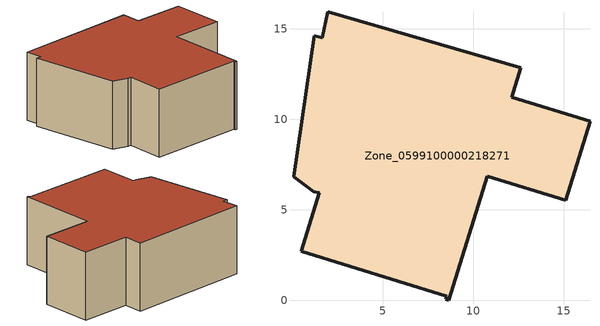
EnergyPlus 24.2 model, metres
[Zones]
Zone_0599100000218271
 floor ground (C_G): 15.12,5.51 10.77,6.84 8.66,0 8.49,0.05 8.55,0.22 0.49,2.71 1.49,5.92 1.21,5.99 0.08,6.82 1.23,14.62 1.66,14.49 1.96,15.93 12.62,12.85 12.14,11.21 16.46,9.88 z0
 wall outside (C_F): 15.12,5.51 16.46,9.88 12.14,11.21 12.62,12.85 1.96,15.93 1.66,14.49 1.23,14.62 0.08,6.82 1.21,5.99 1.49,5.92 0.49,2.71 8.55,0.22 8.49,0.05 8.66,0 10.77,6.84 15.12,5.51 z0:6.03
 roof outside (C_R): 10.77,6.84 15.12,5.51 16.46,9.88 12.14,11.21 12.62,12.85 1.96,15.93 1.66,14.49 1.23,14.62 0.08,6.82 1.21,5.99 1.49,5.92 0.49,2.71 8.55,0.22 8.49,0.05 8.66,0 z6.03
[BUILDING]
Pand.0599100000218271: North Axis=0; Terrain=City; Loads Convergence Tolerance Value=0.04; Temperature Convergence Tolerance Value=0.4; Solar Distribution=FullExterior; Maximum Number of Warmup Days=25; Minimum Number of Warmup Days=1
[Site:Location]
Rotterdam.The.Hague.AP_ZH_NLD Design_Conditions: Latitude=51.96; Longitude=4.45; Time Zone=1; Elevation=-4.5
[SITE:GROUNDTEMPERATURE:BUILDINGSURFACE]
18, 18, 18, 18, 18, 18, 18, 18, 18, 18, 18, 18
[MATERIAL] Thermal Absorptance=0.9; Solar Absorptance=0.7; Visible Absorptance=0.7
Name | Roughness | Thickness | Conductivity | Density | Specific Heat
G.D.1992-2005 | MediumSmooth | 0.15 | 0.06 | 540 | 1210
F.D.1992-2005 | Rough | 0.3 | 0.12 | 1920 | 840
R.D.1992-2005 | MediumRough | 0.2 | 0.08 | 1500 | 1000
[CONSTRUCTION]
C_G: G.D.1992-2005
C_F: F.D.1992-2005
C_R: R.D.1992-2005
[ZONE]
Zone_0599100000218271: Type=1; Multiplier=1; Ceiling Height=Autocalculate; Volume=Autocalculate; Floor Area=autocalculate; Part of Total Floor Area=Yes
[ZONEINFILTRATION:DESIGNFLOWRATE]
Infil_Zone_0599100000218271: Zone or ZoneList or Space or SpaceList=Zone_0599100000218271; Schedule=AlwaysOn; Design Flow Rate Calculation Method=Flow/Area; Flow Rate per Floor Area=0.0021; Constant Term Coefficient=1; Temperature Term Coefficient=0; Velocity Term Coefficient=0; Velocity Squared Term Coefficient=0
[HVACTEMPLATE:ZONE:IDEALLOADSAIRSYSTEM]
Zone_0599100000218271: Maximum Heating Supply Air Temperature=50; Minimum Cooling Supply Air Temperature=13; Maximum Heating Supply Air Humidity Ratio=0.0156; Minimum Cooling Supply Air Humidity Ratio=0.0077; Heating Limit=NoLimit; Cooling Limit=NoLimit; Dehumidification Control Type=ConstantSensibleHeatRatio; Cooling Sensible Heat Ratio=0.7; Dehumidification Setpoint=60; Humidification Control Type=None; Humidification Setpoint=30; Outdoor Air Method=None; Outdoor Air Flow Rate per Person=0.00944; Outdoor Air Flow Rate per Zone Floor Area=0; Outdoor Air Flow Rate per Zone=0; Demand Controlled Ventilation Type=None; Outdoor Air Economizer Type=NoEconomizer; Heat Recovery Type=None; Sensible Heat Recovery Effectiveness=0.7; Latent Heat Recovery Effectiveness=0.65
[ZONECONTROL:THERMOSTAT]
ThermostatControl_Zone_0599100000218271: Zone or ZoneList=Zone_0599100000218271; Control Type Schedule=DualSetpointControlType; Control 1=Thermostat_Zone_0599100000218271; Temperature Difference Between Cutout And Setpoint=0
[THERMOSTATSETPOINT:DUALSETPOINT]
Thermostat_Zone_0599100000218271: Heating Setpoint Temperature Schedule=HeatingSetpoint_Zone_0599100000218271; Cooling Setpoint Temperature Schedule=CoolingSetpoint_Zone_0599100000218271
[SCHEDULE:COMPACT]
HeatingSetpoint_Zone_0599100000218271: Through: 12/31, For: AllDays, Until: 24:00, 21
CoolingSetpoint_Zone_0599100000218271: Through: 12/31, For: AllDays, Until: 24:00, 24
DualSetpointControlType: Through: 12/31, For: AllDays, Until: 24:00, 4
AlwaysOn: Through: 12/31, For: AllDays, Until: 24:00, 1
